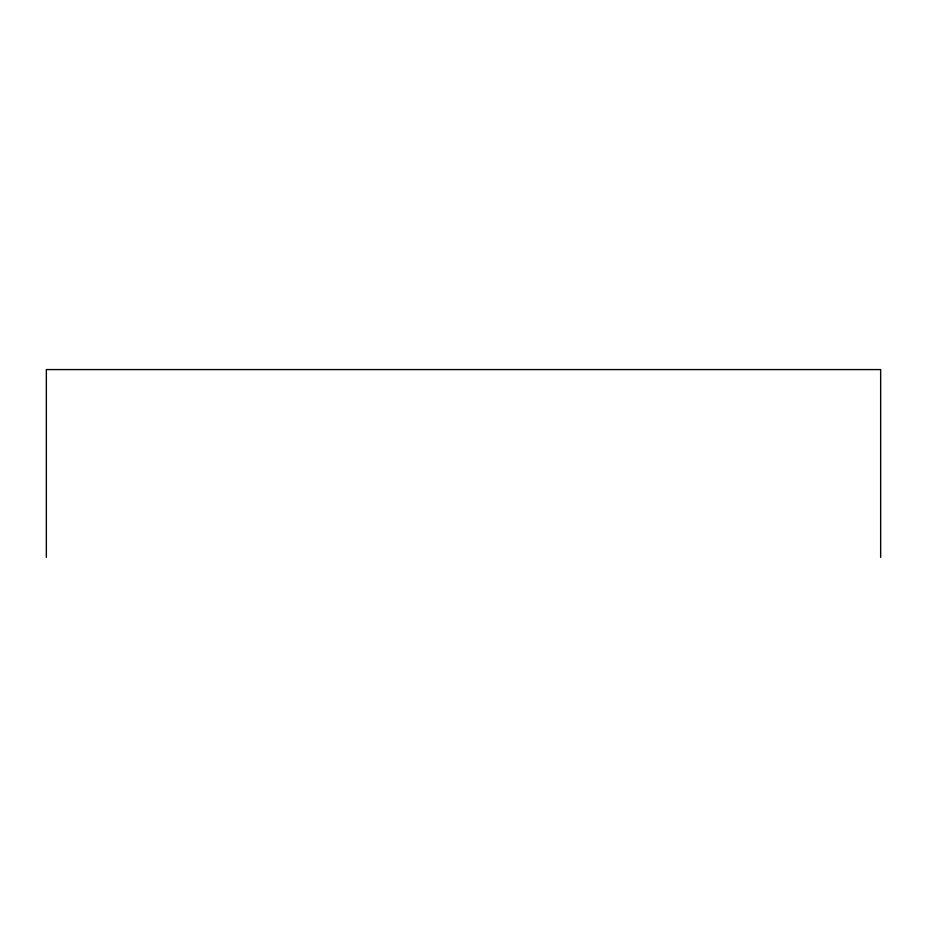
<?xml version="1.0" encoding="UTF-8"?>
<svg xmlns="http://www.w3.org/2000/svg" width="927" height="927" viewBox="0 0 927 927"><rect width="100%" height="100%" fill="white"/><g stroke="black" fill="none" stroke-linecap="round" stroke-linejoin="round"><path stroke-width="1.39" d="M880.65 557.417L880.65 369.583L46.35 369.583L46.35 557.417"/></g></svg>
